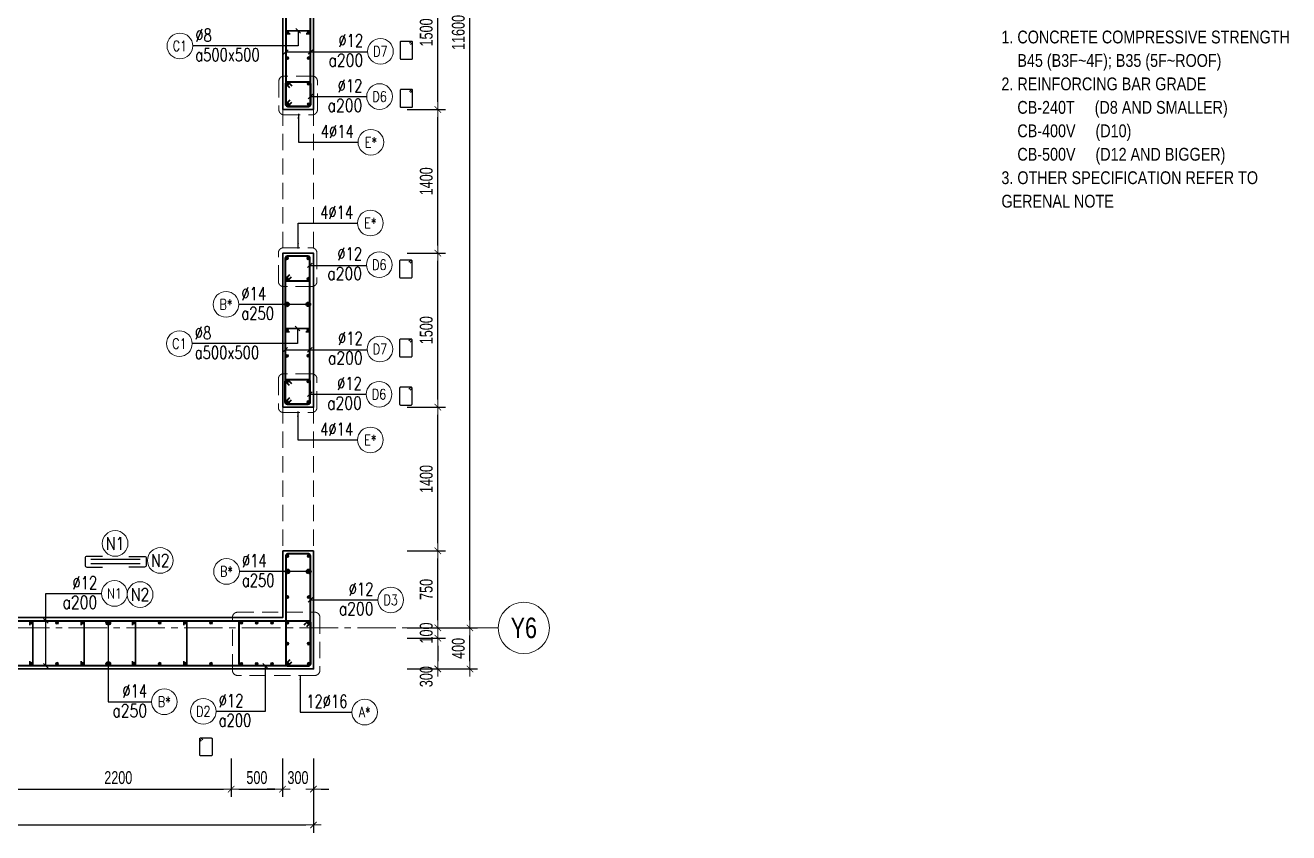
# Model space of a CAD drawing. Header units: millimetres. Extents: x 988833 to 1318015, y -9365 to 47591.
# Drawn here: x 1208477 to 1220783, y 30738 to 38603 of the extents above; entities that cross this region are included whole.
import ezdxf
from ezdxf.enums import TextEntityAlignment as Align

# ---------------------------------------------------------------- set-up
doc = ezdxf.new("R2010")
doc.units = ezdxf.units.MM
doc.header["$MEASUREMENT"] = 0
for name, pattern in [('HIDDEN', [9.525, 6.35, -3.175]), ('HIDDEN2', [4.7625, 3.175, -1.5875]), ('OF_Grid_1$0$CENTER2', [1.125, 0.75, -0.125, 0.125, -0.125])]:
    doc.linetypes.add(name, pattern=pattern)
doc.layers.get('0').update_dxf_attribs({"lineweight": 20})
doc.layers.get('Defpoints').update_dxf_attribs({"color": 151, "lineweight": 9})
for name, color, linetype in [('Hidden', 9, 'HIDDEN'), ('Ligature', 1, 'Continuous'), ('TIT1', 3, 'Continuous')]:
    doc.layers.add(name, color=color, linetype=linetype)
for name, color, linetype, lineweight in [('KC-LEADER', 153, 'Continuous', 18), ('KC-THEP', 6, 'Continuous', 40), ('NDC_S_BEAM', 3, 'HIDDEN2', 20), ('NDC_S_DIM', 1, 'Continuous', 15), ('NDC_S_HIDDEN', 8, 'HIDDEN2', 13), ('NDC_S_LEADER', 1, 'Continuous', 15), ('NDC_S_REBAR', 4, 'Continuous', 35), ('NDC_S_STIRRUP', 4, 'Continuous', 40), ('NDC_S_VN TEXT', 7, 'Continuous', 20), ('NDC_S_WALL', 6, 'Continuous', 35), ('OF_Grid_1$0$NDC_S_AXIS', 5, 'OF_Grid_1$0$CENTER2', 13), ('OF_Grid_1$0$NDC_S_SYMBOL', 1, 'Continuous', 15), ('OF_Grid_1$0$NDC_S_TEXT SYMBOL', 7, 'Continuous', 20)]:
    doc.layers.add(name, color=color, linetype=linetype, lineweight=lineweight)
doc.styles.add('ARIAL', font='arial.ttf', dxfattribs={"width": 0.8})
doc.styles.add('NDC_ARIAL', font='arial.ttf', dxfattribs={"width": 0.85})
doc.styles.add('NDC_DIM', font='', dxfattribs={"width": 0.75})
doc.styles.add('NDC_EN TXT', font='romans.shx', dxfattribs={"width": 0.8})
doc.styles.add('OF_Grid_1$0$NDC_ANNO', font='', dxfattribs={"width": 0.8})
doc.styles.get('NDC_DIM').set_extended_font_data('Dotum')
doc.styles.get('OF_Grid_1$0$NDC_ANNO').set_extended_font_data('Dotum')
doc.dimstyles.new('NDC_1-50', dxfattribs={"dimscale": 50, "dimtxt": 2.5, "dimasz": 1, "dimexe": 1.5, "dimexo": 0, "dimgap": 0.8, "dimtad": 1, "dimdec": 0, "dimdsep": 46, "dimtxsty": 'NDC_ARIAL', "dimblk": 'DIMMARK', "dimcen": 49999.938995, "dimdle": 1.5, "dimclrd": 1, "dimclre": 1, "dimclrt": 3, "dimadec": 0, "dimazin": 0, "dimtfac": 1, "dimtdec": 0, "dimtix": 1, "dimtmove": 2, "dimatfit": 3, "dimfxl": 1, "dimarcsym": 0})
doc.dimstyles.new('NDC_dim_30', dxfattribs={"dimscale": 30, "dimtxt": 2.5, "dimasz": 1.5, "dimexe": 1.5, "dimexo": 2.5, "dimgap": 1, "dimtad": 1, "dimdec": 0, "dimzin": 0, "dimdsep": 46, "dimtxsty": 'NDC_DIM', "dimblk": 'DIMMARK', "dimcen": 0.09, "dimdle": 1.2, "dimclrd": 1, "dimclre": 1, "dimclrt": 3, "dimadec": 0, "dimazin": 0, "dimtfac": 1, "dimtdec": 0, "dimtix": 1, "dimtofl": 0, "dimtmove": 0, "dimatfit": 3, "dimfxl": 6, "dimfxlon": 1, "dimtolj": 1, "dimtzin": 0, "dimarcsym": 0})
doc.dimstyles.new('NDC_dim_50', dxfattribs={"dimscale": 50, "dimtxt": 2.5, "dimasz": 1.5, "dimexe": 1.5, "dimexo": 2.5, "dimgap": 1, "dimtad": 1, "dimdec": 0, "dimzin": 0, "dimdsep": 46, "dimtxsty": 'NDC_DIM', "dimblk": 'DIMMARK', "dimcen": 0.09, "dimdle": 1.2, "dimclrd": 1, "dimclre": 1, "dimclrt": 3, "dimadec": 0, "dimazin": 0, "dimtfac": 1, "dimtdec": 0, "dimtix": 1, "dimtofl": 0, "dimtmove": 0, "dimatfit": 3, "dimfxl": 6, "dimfxlon": 1, "dimtolj": 1, "dimtzin": 0, "dimarcsym": 0})

# ---------------------------------------------------------------- blocks, each defined once
blk = doc.blocks.new('DIMMARK')
at = {"layer": 'NDC_S_DIM', "color": 1}
blk.add_line((-1.5, 0), (1, 0), dxfattribs=at)
at = {"layer": 'NDC_S_DIM', "color": 2, "const_width": 0.1}
blk.add_lwpolyline([(-0.42, -0.42), (0.42, 0.42)], dxfattribs=at)
blk = doc.blocks.new('*D934')
at = {"layer": 'Defpoints', "color": 0, "ltscale": 200, "transparency": 16777216}
for p in [(1211284, 32649), (1194784, 32333), (1211284, 30813)]:
    blk.add_point(p, dxfattribs=at)
at = {"layer": 'NDC_S_DIM', "color": 1, "lineweight": -2, "ltscale": 200, "transparency": 16777216}
for p, q in [((1194784, 31113), (1194784, 30738)), ((1211284, 31113), (1211284, 30738)), ((1194859, 30813), (1211209, 30813))]:
    blk.add_line(p, q, dxfattribs=at)
at = {"layer": 'NDC_S_DIM', "color": 1, "lineweight": -2, "ltscale": 200, "transparency": 16777216, "xscale": 75, "yscale": 75, "zscale": 75, "rotation": 180}
blk.add_blockref('DIMMARK', (1194784, 30813), dxfattribs=at)
at = {"layer": 'NDC_S_DIM', "color": 1, "lineweight": -2, "ltscale": 200, "transparency": 16777216, "xscale": 75, "yscale": 75, "zscale": 75}
blk.add_blockref('DIMMARK', (1211284, 30813), dxfattribs=at)
at = {"layer": 'NDC_S_DIM', "color": 3, "ltscale": 200, "transparency": 16777216, "insert": (1203034, 30925), "char_height": 125, "attachment_point": 5, "style": 'NDC_DIM'}
blk.add_mtext('\\A1;16500', dxfattribs=at)
blk = doc.blocks.new('THEP')
at = {"layer": 'KC-LEADER', "color": 6}
blk.add_circle((0, 0), 14, dxfattribs=at)
at = {"layer": 'KC-THEP'}
for p, q in [((-14, 0), (14, 0)), ((10, 10), (-10, -10)), ((-10, 10), (10, -10)), ((0, 14), (0, -14))]:
    blk.add_line(p, q, dxfattribs=at)
blk = doc.blocks.new('*U10')
blk.add_circle((2.5, 0), 2.5)
at = {"layer": 'NDC_S_VN TEXT', "color": 3, "style": 'NDC_EN TXT'}
for tag, width, p in [('DK2', 0.75, (-0.85, 0.85)), ('KC2', 0.8, (-0.85, -2.97))]:
    blk.add_attdef(tag, text='', height=2.5, dxfattribs=dict(at, width=width)).set_placement(p, align=Align.RIGHT)
at = {"layer": 'NDC_S_VN TEXT', "color": 7, "style": 'NDC_EN TXT', "width": 0.8}
blk.add_attdef('SH3', text='', height=2, dxfattribs=at).set_placement((2.5, 0), align=Align.MIDDLE)
blk = doc.blocks.new('A$C7BC65A55')
at = {"layer": 'Ligature'}
for p, q in [((-15.2, 372, 0), (-15.2, 38.5, 0)), ((15.2, 372, 0), (15.2, 38.5, 0))]:
    blk.add_line(p, q, dxfattribs=at)
for points in [[(-36.2, 296.5), (-36.2, 400.9, -0.414214), (-24, 413.1), (24, 413.1, -0.414214), (36.2, 400.9), (36.2, 296.5)], [(-36.2, 116.5), (-36.2, 12.2, 0.414214), (-24, 0), (24, 0, 0.414214), (36.2, 12.2), (36.2, 116.5)]]:
    blk.add_lwpolyline(points, format="xyb", dxfattribs=at)
blk = doc.blocks.new('*U9')
blk.add_circle((2.5, 0), 2.5)
at = {"layer": 'NDC_S_VN TEXT', "color": 3, "style": 'NDC_EN TXT', "width": 0.75}
blk.add_attdef('DK2', text='', height=2.5, dxfattribs=at).set_placement((-0.85, 0.85), align=Align.RIGHT)
at = {"layer": 'NDC_S_VN TEXT', "color": 7, "style": 'NDC_EN TXT', "width": 0.8}
blk.add_attdef('SH3', text='', height=2, dxfattribs=at).set_placement((2.5, 0), align=Align.MIDDLE)
blk = doc.blocks.new('*U11')
blk.add_circle((-2.5, 0), 2.5)
at = {"layer": 'NDC_S_VN TEXT', "color": 3, "style": 'NDC_EN TXT', "width": 0.75}
for tag, p in [('DK1', (0.5, 0.85)), ('KC1', (0.5, -2.97))]:
    blk.add_attdef(tag, p, '', height=2.5, dxfattribs=at)
at = {"layer": 'NDC_S_VN TEXT', "color": 7, "style": 'NDC_EN TXT', "width": 0.8}
blk.add_attdef('SH2', text='', height=2, dxfattribs=at).set_placement((-2.5, 0), align=Align.MIDDLE)
blk = doc.blocks.new('*D981')
at = {"layer": 'Defpoints', "color": 0, "transparency": 16777216}
for p in [(1208283, 32822), (1210483, 32770), (1210483, 31162)]:
    blk.add_point(p, dxfattribs=at)
at = {"layer": 'NDC_S_DIM', "color": 1, "lineweight": -2, "transparency": 16777216}
for p, q in [((1208283, 31462), (1208283, 31087)), ((1210483, 31462), (1210483, 31087)), ((1208358, 31162), (1210408, 31162))]:
    blk.add_line(p, q, dxfattribs=at)
at = {"layer": 'NDC_S_DIM', "color": 1, "lineweight": -2, "transparency": 16777216, "xscale": 75, "yscale": 75, "zscale": 75, "rotation": 180}
blk.add_blockref('DIMMARK', (1208283, 31162), dxfattribs=at)
at = {"layer": 'NDC_S_DIM', "color": 1, "lineweight": -2, "transparency": 16777216, "xscale": 75, "yscale": 75, "zscale": 75}
blk.add_blockref('DIMMARK', (1210483, 31162), dxfattribs=at)
at = {"layer": 'NDC_S_DIM', "color": 3, "transparency": 16777216, "insert": (1209383, 31274), "char_height": 125, "attachment_point": 5, "style": 'NDC_DIM'}
blk.add_mtext('\\A1;2200', dxfattribs=at)
blk = doc.blocks.new('*D982')
at = {"layer": 'Defpoints', "color": 0, "transparency": 16777216}
for p in [(1210483, 32770), (1210983, 32822), (1210983, 31162)]:
    blk.add_point(p, dxfattribs=at)
at = {"layer": 'NDC_S_DIM', "color": 1, "lineweight": -2, "transparency": 16777216}
for p, q in [((1210483, 31462), (1210483, 31087)), ((1210983, 31462), (1210983, 31087)), ((1210558, 31162), (1210908, 31162))]:
    blk.add_line(p, q, dxfattribs=at)
at = {"layer": 'NDC_S_DIM', "color": 1, "lineweight": -2, "transparency": 16777216, "xscale": 75, "yscale": 75, "zscale": 75, "rotation": 180}
blk.add_blockref('DIMMARK', (1210483, 31162), dxfattribs=at)
at = {"layer": 'NDC_S_DIM', "color": 1, "lineweight": -2, "transparency": 16777216, "xscale": 75, "yscale": 75, "zscale": 75}
blk.add_blockref('DIMMARK', (1210983, 31162), dxfattribs=at)
at = {"layer": 'NDC_S_DIM', "color": 3, "transparency": 16777216, "insert": (1210733, 31274), "char_height": 125, "attachment_point": 5, "style": 'NDC_DIM'}
blk.add_mtext('\\A1;500', dxfattribs=at)
blk = doc.blocks.new('*D983')
at = {"layer": 'Defpoints', "color": 0, "transparency": 16777216}
for p in [(1210983, 32822), (1211283, 32322), (1211283, 31162)]:
    blk.add_point(p, dxfattribs=at)
at = {"layer": 'NDC_S_DIM', "color": 1, "lineweight": -2, "transparency": 16777216}
for p, q in [((1210983, 31462), (1210983, 31087)), ((1211283, 31462), (1211283, 31087)), ((1210908, 31162), (1210833, 31162)), ((1211358, 31162), (1211433, 31162))]:
    blk.add_line(p, q, dxfattribs=at)
at = {"layer": 'NDC_S_DIM', "color": 1, "lineweight": -2, "transparency": 16777216, "xscale": 75, "yscale": 75, "zscale": 75}
blk.add_blockref('DIMMARK', (1210983, 31162), dxfattribs=at)
at = {"layer": 'NDC_S_DIM', "color": 1, "lineweight": -2, "transparency": 16777216, "xscale": 75, "yscale": 75, "zscale": 75, "rotation": 180}
blk.add_blockref('DIMMARK', (1211283, 31162), dxfattribs=at)
at = {"layer": 'NDC_S_DIM', "color": 3, "transparency": 16777216, "insert": (1211133, 31274), "char_height": 125, "attachment_point": 5, "style": 'NDC_DIM'}
blk.add_mtext('\\A1;300', dxfattribs=at)
blk = doc.blocks.new('*D962')
at = {"layer": 'Defpoints', "color": 0, "ltscale": 200, "transparency": 16777216}
for p in [(1211284, 32733), (1211284, 32633), (1212495, 32633)]:
    blk.add_point(p, dxfattribs=at)
at = {"layer": 'NDC_S_DIM', "color": 1, "lineweight": -2, "ltscale": 200, "transparency": 16777216}
for p, q in [((1212495, 32808), (1212495, 32883)), ((1212195, 32733), (1212570, 32733)), ((1212195, 32633), (1212570, 32633)), ((1212495, 32558), (1212495, 32483))]:
    blk.add_line(p, q, dxfattribs=at)
at = {"layer": 'NDC_S_DIM', "color": 1, "lineweight": -2, "ltscale": 200, "transparency": 16777216, "xscale": 75, "yscale": 75, "zscale": 75}
for p, rotation in [((1212495, 32733), 270), ((1212495, 32633), 90)]:
    blk.add_blockref('DIMMARK', p, dxfattribs=dict(at, rotation=rotation))
at = {"layer": 'NDC_S_DIM', "color": 3, "ltscale": 200, "transparency": 16777216, "insert": (1212383, 32683), "char_height": 125, "attachment_point": 5, "rotation": 90, "style": 'NDC_DIM'}
blk.add_mtext('\\A1;100', dxfattribs=at)
blk = doc.blocks.new('*D963')
at = {"layer": 'Defpoints', "color": 0, "ltscale": 200, "transparency": 16777216}
for p in [(1211284, 32633), (1211284, 32333), (1212495, 32333)]:
    blk.add_point(p, dxfattribs=at)
at = {"layer": 'NDC_S_DIM', "color": 1, "lineweight": -2, "ltscale": 200, "transparency": 16777216}
for p, q in [((1212195, 32633), (1212570, 32633)), ((1212495, 32558), (1212495, 32408)), ((1212195, 32333), (1212570, 32333))]:
    blk.add_line(p, q, dxfattribs=at)
at = {"layer": 'NDC_S_DIM', "color": 1, "lineweight": -2, "ltscale": 200, "transparency": 16777216, "xscale": 75, "yscale": 75, "zscale": 75}
for p, rotation in [((1212495, 32633), 90), ((1212495, 32333), 270)]:
    blk.add_blockref('DIMMARK', p, dxfattribs=dict(at, rotation=rotation))
at = {"layer": 'NDC_S_DIM', "color": 3, "ltscale": 200, "transparency": 16777216, "insert": (1212383, 32258), "char_height": 125, "attachment_point": 5, "rotation": 90, "style": 'NDC_DIM'}
blk.add_mtext('\\A1;300', dxfattribs=at)
blk = doc.blocks.new('*D964')
at = {"layer": 'Defpoints', "color": 0, "ltscale": 200, "transparency": 16777216}
for p in [(1211284, 32733), (1212808, 32733), (1211284, 32333)]:
    blk.add_point(p, dxfattribs=at)
at = {"layer": 'NDC_S_DIM', "color": 1, "lineweight": -2, "ltscale": 200, "transparency": 16777216}
for p, q in [((1212508, 32733), (1212883, 32733)), ((1212808, 32408), (1212808, 32658)), ((1212508, 32333), (1212883, 32333))]:
    blk.add_line(p, q, dxfattribs=at)
at = {"layer": 'NDC_S_DIM', "color": 1, "lineweight": -2, "ltscale": 200, "transparency": 16777216, "xscale": 75, "yscale": 75, "zscale": 75}
for p, rotation in [((1212808, 32733), 90), ((1212808, 32333), 270)]:
    blk.add_blockref('DIMMARK', p, dxfattribs=dict(at, rotation=rotation))
at = {"layer": 'NDC_S_DIM', "color": 3, "ltscale": 200, "transparency": 16777216, "insert": (1212695, 32533), "char_height": 125, "attachment_point": 5, "rotation": 90, "style": 'NDC_DIM'}
blk.add_mtext('\\A1;400', dxfattribs=at)
blk = doc.blocks.new('*D965')
at = {"layer": 'Defpoints', "color": 0, "ltscale": 200, "transparency": 16777216}
for p in [(1211284, 44333), (1212808, 44333), (1211284, 32733)]:
    blk.add_point(p, dxfattribs=at)
at = {"layer": 'NDC_S_DIM', "color": 1, "lineweight": -2, "ltscale": 200, "transparency": 16777216}
for p, q in [((1212508, 44333), (1212883, 44333)), ((1212808, 32808), (1212808, 44258)), ((1212508, 32733), (1212883, 32733))]:
    blk.add_line(p, q, dxfattribs=at)
at = {"layer": 'NDC_S_DIM', "color": 1, "lineweight": -2, "ltscale": 200, "transparency": 16777216, "xscale": 75, "yscale": 75, "zscale": 75}
for p, rotation in [((1212808, 44333), 90), ((1212808, 32733), 270)]:
    blk.add_blockref('DIMMARK', p, dxfattribs=dict(at, rotation=rotation))
at = {"layer": 'NDC_S_DIM', "color": 3, "ltscale": 200, "transparency": 16777216, "insert": (1212695, 38533), "char_height": 125, "attachment_point": 5, "rotation": 90, "style": 'NDC_DIM'}
blk.add_mtext('\\A1;11600', dxfattribs=at)
blk = doc.blocks.new('*U57')
at = {"layer": 'OF_Grid_1$0$NDC_S_SYMBOL'}
blk.add_line((-5, 0), (-9, 0), dxfattribs=at)
blk.add_circle((0, 0), 5, dxfattribs=at)
at = {"layer": 'OF_Grid_1$0$NDC_S_TEXT SYMBOL', "color": 7, "style": 'OF_Grid_1$0$NDC_ANNO', "width": 0.8}
blk.add_attdef('GRID', text='', height=4, rotation=90, dxfattribs=at).set_placement((0, 0), align=Align.MIDDLE)
blk = doc.blocks.new('*D967')
at = {"layer": 'Defpoints', "color": 0, "ltscale": 200, "transparency": 16777216}
for p in [(1211284, 33483), (1212495, 33483), (1211284, 32733)]:
    blk.add_point(p, dxfattribs=at)
at = {"layer": 'NDC_S_DIM', "color": 1, "lineweight": -2, "ltscale": 200, "transparency": 16777216}
for p, q in [((1212195, 33483), (1212570, 33483)), ((1212495, 32808), (1212495, 33408)), ((1212195, 32733), (1212570, 32733))]:
    blk.add_line(p, q, dxfattribs=at)
at = {"layer": 'NDC_S_DIM', "color": 1, "lineweight": -2, "ltscale": 200, "transparency": 16777216, "xscale": 75, "yscale": 75, "zscale": 75}
for p, rotation in [((1212495, 33483), 90), ((1212495, 32733), 270)]:
    blk.add_blockref('DIMMARK', p, dxfattribs=dict(at, rotation=rotation))
at = {"layer": 'NDC_S_DIM', "color": 3, "ltscale": 200, "transparency": 16777216, "insert": (1212383, 33108), "char_height": 125, "attachment_point": 5, "rotation": 90, "style": 'NDC_DIM'}
blk.add_mtext('\\A1;750', dxfattribs=at)
blk = doc.blocks.new('*D968')
at = {"layer": 'Defpoints', "color": 0, "ltscale": 200, "transparency": 16777216}
for p in [(1211280, 34883), (1212495, 34883), (1211284, 33483)]:
    blk.add_point(p, dxfattribs=at)
at = {"layer": 'NDC_S_DIM', "color": 1, "lineweight": -2, "ltscale": 200, "transparency": 16777216}
for p, q in [((1212195, 34883), (1212570, 34883)), ((1212495, 33558), (1212495, 34808)), ((1212195, 33483), (1212570, 33483))]:
    blk.add_line(p, q, dxfattribs=at)
at = {"layer": 'NDC_S_DIM', "color": 1, "lineweight": -2, "ltscale": 200, "transparency": 16777216, "xscale": 75, "yscale": 75, "zscale": 75}
for p, rotation in [((1212495, 34883), 90), ((1212495, 33483), 270)]:
    blk.add_blockref('DIMMARK', p, dxfattribs=dict(at, rotation=rotation))
at = {"layer": 'NDC_S_DIM', "color": 3, "ltscale": 200, "transparency": 16777216, "insert": (1212383, 34183), "char_height": 125, "attachment_point": 5, "rotation": 90, "style": 'NDC_DIM'}
blk.add_mtext('\\A1;1400', dxfattribs=at)
blk = doc.blocks.new('*D969')
at = {"layer": 'Defpoints', "color": 0, "ltscale": 200, "transparency": 16777216}
for p in [(1211280, 36383), (1212495, 36383), (1211280, 34883)]:
    blk.add_point(p, dxfattribs=at)
at = {"layer": 'NDC_S_DIM', "color": 1, "lineweight": -2, "ltscale": 200, "transparency": 16777216}
for p, q in [((1212195, 36383), (1212570, 36383)), ((1212495, 34958), (1212495, 36308)), ((1212195, 34883), (1212570, 34883))]:
    blk.add_line(p, q, dxfattribs=at)
at = {"layer": 'NDC_S_DIM', "color": 1, "lineweight": -2, "ltscale": 200, "transparency": 16777216, "xscale": 75, "yscale": 75, "zscale": 75}
for p, rotation in [((1212495, 36383), 90), ((1212495, 34883), 270)]:
    blk.add_blockref('DIMMARK', p, dxfattribs=dict(at, rotation=rotation))
at = {"layer": 'NDC_S_DIM', "color": 3, "ltscale": 200, "transparency": 16777216, "insert": (1212383, 35633), "char_height": 125, "attachment_point": 5, "rotation": 90, "style": 'NDC_DIM'}
blk.add_mtext('\\A1;1500', dxfattribs=at)
blk = doc.blocks.new('*D970')
at = {"layer": 'Defpoints', "color": 0, "ltscale": 200, "transparency": 16777216}
for p in [(1211231, 37783), (1212495, 37783), (1211280, 36383)]:
    blk.add_point(p, dxfattribs=at)
at = {"layer": 'NDC_S_DIM', "color": 1, "lineweight": -2, "ltscale": 200, "transparency": 16777216}
for p, q in [((1212195, 37783), (1212570, 37783)), ((1212495, 36458), (1212495, 37708)), ((1212195, 36383), (1212570, 36383))]:
    blk.add_line(p, q, dxfattribs=at)
at = {"layer": 'NDC_S_DIM', "color": 1, "lineweight": -2, "ltscale": 200, "transparency": 16777216, "xscale": 75, "yscale": 75, "zscale": 75}
for p, rotation in [((1212495, 37783), 90), ((1212495, 36383), 270)]:
    blk.add_blockref('DIMMARK', p, dxfattribs=dict(at, rotation=rotation))
at = {"layer": 'NDC_S_DIM', "color": 3, "ltscale": 200, "transparency": 16777216, "insert": (1212383, 37083), "char_height": 125, "attachment_point": 5, "rotation": 90, "style": 'NDC_DIM'}
blk.add_mtext('\\A1;1400', dxfattribs=at)
blk = doc.blocks.new('*D971')
at = {"layer": 'Defpoints', "color": 0, "ltscale": 200, "transparency": 16777216}
for p in [(1211231, 39283), (1212495, 39283), (1211231, 37783)]:
    blk.add_point(p, dxfattribs=at)
at = {"layer": 'NDC_S_DIM', "color": 1, "lineweight": -2, "ltscale": 200, "transparency": 16777216}
for p, q in [((1212195, 39283), (1212570, 39283)), ((1212495, 37858), (1212495, 39208)), ((1212195, 37783), (1212570, 37783))]:
    blk.add_line(p, q, dxfattribs=at)
at = {"layer": 'NDC_S_DIM', "color": 1, "lineweight": -2, "ltscale": 200, "transparency": 16777216, "xscale": 75, "yscale": 75, "zscale": 75}
for p, rotation in [((1212495, 39283), 90), ((1212495, 37783), 270)]:
    blk.add_blockref('DIMMARK', p, dxfattribs=dict(at, rotation=rotation))
at = {"layer": 'NDC_S_DIM', "color": 3, "ltscale": 200, "transparency": 16777216, "insert": (1212383, 38533), "char_height": 125, "attachment_point": 5, "rotation": 90, "style": 'NDC_DIM'}
blk.add_mtext('\\A1;1500', dxfattribs=at)

msp = doc.modelspace()

# ---------------------------------------------------------------- linework, layer by layer
for centre in [(1209352.1, 33555.1), (1209792.2, 33389.4), (1209595.4, 33057.8)]:
    msp.add_circle(centre, 125)
at = {"layer": 'Ligature'}
for points in [[(1212230.5, 38416), (1212246.4, 38431.9, 0.6681786), (1212240.6, 38445.9), (1212136, 38445.9, 0.4142136), (1212127.9, 38437.7), (1212127.9, 38280.6, 0.4142136), (1212136, 38272.4), (1212240.6, 38272.4, 0.4142136), (1212248.8, 38280.6), (1212248.8, 38437.7, 0.6681786), (1212234.9, 38443.5), (1212218.9, 38427.5)], [(1212230.5, 37947.4), (1212246.4, 37963.4, 0.6681786), (1212240.6, 37977.3), (1212136, 37977.3, 0.4142136), (1212127.9, 37969.1), (1212127.9, 37812, 0.4142136), (1212136, 37803.9), (1212240.6, 37803.9, 0.4142136), (1212248.8, 37812), (1212248.8, 37969.1, 0.6681786), (1212234.9, 37974.9), (1212218.9, 37958.9)], [(1212225.6, 36285.1), (1212241.6, 36301.1, 0.6681786), (1212235.8, 36315), (1212131.2, 36315, 0.4142136), (1212123, 36306.9), (1212123, 36149.7, 0.4142136), (1212131.2, 36141.6), (1212235.8, 36141.6, 0.4142136), (1212244, 36149.7), (1212244, 36306.9, 0.6681786), (1212230, 36312.6), (1212214.1, 36296.7)], [(1212225.6, 35516), (1212241.6, 35531.9, 0.6681786), (1212235.8, 35545.9), (1212131.2, 35545.9, 0.4142136), (1212123, 35537.7), (1212123, 35380.6, 0.4142136), (1212131.2, 35372.4), (1212235.8, 35372.4, 0.4142136), (1212244, 35380.6), (1212244, 35537.7, 0.6681786), (1212230, 35543.5), (1212214.1, 35527.5)], [(1212225.6, 35047.4), (1212241.6, 35063.4, 0.6681786), (1212235.8, 35077.3), (1212131.2, 35077.3, 0.4142136), (1212123, 35069.1), (1212123, 34912, 0.4142136), (1212131.2, 34903.9), (1212235.8, 34903.9, 0.4142136), (1212244, 34912), (1212244, 35069.1, 0.6681786), (1212230, 35074.9), (1212214.1, 35058.9)], [(1210194.8, 31631.1), (1210178.8, 31647, -0.6681786), (1210184.6, 31661), (1210289.2, 31661, -0.4142136), (1210297.4, 31652.8), (1210297.4, 31495.7, -0.4142136), (1210289.2, 31487.5), (1210184.6, 31487.5, -0.4142136), (1210176.4, 31495.7), (1210176.4, 31652.8, -0.6681786), (1210190.4, 31658.6), (1210206.3, 31642.6)]]:
    msp.add_lwpolyline(points, format="xyb", dxfattribs=at)
at = {"layer": 'NDC_S_BEAM', "ltscale": 50}
for p, q in [((1210984.5, 37782.9), (1210984.5, 36382.9)), ((1211284.5, 37782.9), (1211284.5, 36382.9)), ((1210984.5, 34882.9), (1210984.5, 33482.9)), ((1211284.5, 34882.9), (1211284.5, 33482.9))]:
    msp.add_line(p, q, dxfattribs=at)
at = {"layer": 'NDC_S_HIDDEN', "ltscale": 50}
for points in [[(1210996.8, 37730.8), (1211272.7, 37730.8, 0.4142136), (1211322.7, 37780.8), (1211322.7, 38058.4, 0.4142136), (1211272.7, 38108.4), (1210996.8, 38108.4, 0.4142136), (1210946.8, 38058.4), (1210946.8, 37780.8, 0.4142136)], [(1210992, 36435), (1211267.8, 36435, -0.4142136), (1211317.8, 36385), (1211317.8, 36107.4, -0.4142136), (1211267.8, 36057.4), (1210992, 36057.4, -0.4142136), (1210942, 36107.4), (1210942, 36385, -0.4142136)], [(1210992, 34830.8), (1211267.8, 34830.8, 0.4142136), (1211317.8, 34880.8), (1211317.8, 35158.4, 0.4142136), (1211267.8, 35208.4), (1210992, 35208.4, 0.4142136), (1210942, 35158.4), (1210942, 34880.8, 0.4142136)], [(1211296.8, 32269.5), (1210544.6, 32269.5, -0.4142136), (1210494.6, 32319.5), (1210494.6, 32835.3, -0.4142136), (1210544.6, 32885.3), (1211296.8, 32885.3, -0.4142136), (1211346.8, 32835.3), (1211346.8, 32319.5, -0.4142136)]]:
    msp.add_lwpolyline(points, format="xyb", close=True, dxfattribs=at)
at = {"layer": 'NDC_S_REBAR'}
for points in [[(1211213, 38517.9), (1211238, 38517.9, 1), (1211238, 38547.9), (1211030.9, 38547.9, 1), (1211030.9, 38517.9), (1211055.9, 38517.9)], [(1211208.1, 35617.9), (1211233.1, 35617.9, 1), (1211233.1, 35647.9), (1211026.1, 35647.9, 1), (1211026.1, 35617.9), (1211051.1, 35617.9)], [(1208520.7, 32757.9), (1208520.7, 32782.9, -1), (1208550.7, 32782.9), (1208550.7, 32382.9, -1), (1208520.7, 32382.9), (1208520.7, 32407.9)], [(1209020.7, 32757.9), (1209020.7, 32782.9, -1), (1209050.7, 32782.9), (1209050.7, 32382.9, -1), (1209020.7, 32382.9), (1209020.7, 32407.9)], [(1209520.7, 32757.9), (1209520.7, 32782.9, -1), (1209550.7, 32782.9), (1209550.7, 32382.9, -1), (1209520.7, 32382.9), (1209520.7, 32407.9)], [(1210020.7, 32757.9), (1210020.7, 32782.9, -1), (1210050.7, 32782.9), (1210050.7, 32382.9, -1), (1210020.7, 32382.9), (1210020.7, 32407.9)]]:
    msp.add_lwpolyline(points, format="xyb", dxfattribs=at)
at = {"layer": 'NDC_S_STIRRUP'}
for points in [[(1211054.5, 37872.9), (1211014.5, 37832.9, 0.4142136), (1211034.5, 37812.9), (1211234.5, 37812.9, 0.4142136), (1211254.5, 37832.9), (1211254.5, 39232.9, 0.4142136), (1211234.5, 39252.9), (1211034.5, 39252.9, 0.4142136), (1211014.5, 39232.9), (1211014.5, 37832.9, 0.4142136), (1211034.5, 37812.9), (1211074.5, 37852.9)], [(1211054.5, 37992.4), (1211014.5, 38032.4, -0.4142136), (1211034.5, 38052.4), (1211234.5, 38052.4, -0.4142136), (1211254.5, 38032.4), (1211254.5, 37832.9, -0.4142136), (1211234.5, 37812.9), (1211034.5, 37812.9, -0.4142136), (1211014.5, 37832.9), (1211014.5, 38032.4, -0.4142136), (1211034.5, 38052.4), (1211074.5, 38012.4)], [(1211049.6, 34972.9), (1211009.6, 34932.9, 0.4142136), (1211029.6, 34912.9), (1211229.6, 34912.9, 0.4142136), (1211249.6, 34932.9), (1211249.6, 36332.9, 0.4142136), (1211229.6, 36352.9), (1211029.6, 36352.9, 0.4142136), (1211009.6, 36332.9), (1211009.6, 34932.9, 0.4142136), (1211029.6, 34912.9), (1211069.6, 34952.9)], [(1211049.6, 36173.4), (1211009.6, 36133.4, 0.4142136), (1211029.6, 36113.4), (1211229.6, 36113.4, 0.4142136), (1211249.6, 36133.4), (1211249.6, 36332.9, 0.4142136), (1211229.6, 36352.9), (1211029.6, 36352.9, 0.4142136), (1211009.6, 36332.9), (1211009.6, 36133.4, 0.4142136), (1211029.6, 36113.4), (1211069.6, 36153.4)], [(1211049.6, 35092.4), (1211009.6, 35132.4, -0.4142136), (1211029.6, 35152.4), (1211229.6, 35152.4, -0.4142136), (1211249.6, 35132.4), (1211249.6, 34932.9, -0.4142136), (1211229.6, 34912.9), (1211029.6, 34912.9, -0.4142136), (1211009.6, 34932.9), (1211009.6, 35132.4, -0.4142136), (1211029.6, 35152.4), (1211069.6, 35112.4)], [(1211054.5, 32422.9), (1211014.5, 32382.9, 0.4142136), (1211034.5, 32362.9), (1211234.5, 32362.9, 0.4142136), (1211254.5, 32382.9), (1211254.5, 33432.9, 0.4142136), (1211234.5, 33452.9), (1211034.5, 33452.9, 0.4142136), (1211014.5, 33432.9), (1211014.5, 32382.9, 0.4142136), (1211034.5, 32362.9), (1211074.5, 32402.9)], [(1211194.5, 32762.9), (1211234.5, 32802.9, -0.4142136), (1211254.5, 32782.9), (1211254.5, 32382.9, -0.4142136), (1211234.5, 32362.9), (1197833.7, 32362.9, -0.4142136), (1197813.7, 32382.9), (1197813.7, 32782.9, -0.4142136), (1197833.7, 32802.9), (1211234.5, 32802.9, -0.4142136), (1211254.5, 32782.9), (1211214.5, 32742.9)], [(1211194.5, 32762.9), (1211234.5, 32802.9, -0.4142136), (1211254.5, 32782.9), (1211254.5, 32382.9, -0.4142136), (1211234.5, 32362.9), (1210580.9, 32362.9, -0.4142136), (1210560.9, 32382.9), (1210560.9, 32782.9, -0.4142136), (1210580.9, 32802.9), (1211234.5, 32802.9, -0.4142136), (1211254.5, 32782.9), (1211214.5, 32742.9)]]:
    msp.add_lwpolyline(points, format="xyb", dxfattribs=at)
at = {"layer": 'NDC_S_WALL'}
for points in [[(1211284.5, 39282.9), (1211284.5, 37782.9), (1210984.5, 37782.9), (1210984.5, 39282.9), (1211284.5, 39282.9)], [(1210984.5, 34882.9), (1211284.5, 34882.9), (1211284.5, 36382.9), (1210984.5, 36382.9), (1210984.5, 34882.9)], [(1197784.5, 32332.9), (1211284.5, 32332.9), (1211284.5, 32332.9), (1211284.5, 33482.9)], [(1210984.5, 33482.9), (1210984.5, 32832.9), (1210984.5, 32832.9), (1208284.5, 32832.9)], [(1211284.5, 33482.9), (1210984.5, 33482.9)]]:
    msp.add_lwpolyline(points, dxfattribs=at)
at = {"layer": 'OF_Grid_1$0$NDC_S_AXIS', "ltscale": 500}
msp.add_line((1186961.8, 32732.9), (1213013.4, 32732.9), dxfattribs=at)

# ---------------------------------------------------------------- block references
at = {"layer": 'Hidden', "xscale": 1.44, "yscale": 1.44, "zscale": 1.44, "rotation": 270}
msp.add_blockref('A$C7BC65A55', (1209060, 33377.6, 0), dxfattribs=at)
at = {"layer": 'KC-THEP'}
for p, rotation in [((1211030.9, 38532.9), 189.6685644363809), ((1211030.9, 38282.9), 189.6685644363809), ((1211030.9, 38032.9), 189.6685644363809), ((1211238, 37832.9), 9.668564436380946), ((1211026.1, 36332.9), 189.6685644363809), ((1211233.1, 36132.9), 9.668564436380926), ((1211026.1, 35882.9), 189.6685644363809), ((1211026.1, 35632.9), 189.6685644363809), ((1211026.1, 35382.9), 189.6685644363809), ((1211026.1, 35132.9), 189.6685644363809), ((1211233.1, 34932.9), 9.668564436380946), ((1211030.9, 33432.9), 189.6685644363809), ((1211030.9, 33282.9), 189.6685644363809), ((1211030.9, 33032.9), 189.6685644363809), ((1210580.9, 32782.9), 189.6685644363809), ((1210730.9, 32782.9), 189.6685644363809), ((1210880.9, 32782.9), 189.6685644363809), ((1211030.9, 32782.9), 189.6685644363809), ((1211030.9, 32579.3), 189.6685644363809), ((1208535.7, 32382.9), 9.66856443638095), ((1208785.7, 32382.9), 9.66856443638095), ((1209035.7, 32382.9), 9.66856443638095), ((1209285.7, 32382.9), 9.66856443638095), ((1209535.7, 32382.9), 9.66856443638095), ((1209785.7, 32382.9), 9.66856443638095), ((1210035.7, 32382.9), 9.66856443638095), ((1210285.7, 32382.9), 9.66856443638095), ((1211238, 32382.9), 9.668564436380946)]:
    msp.add_blockref('THEP', p, dxfattribs=dict(at, rotation=rotation))
at = {"layer": 'KC-THEP', "xscale": -1}
for p, rotation in [((1211238, 38532.9), 170.331435563619), ((1211238, 38282.9), 170.331435563619), ((1211238, 38032.9), 170.331435563619), ((1211030.9, 37832.9), 350.3314355636191), ((1211233.1, 36332.9), 170.331435563619), ((1211026.1, 36132.9), 350.3314355636191), ((1211233.1, 35882.9), 170.331435563619), ((1211233.1, 35632.9), 170.331435563619), ((1211233.1, 35382.9), 170.331435563619), ((1211233.1, 35132.9), 170.331435563619), ((1211026.1, 34932.9), 350.3314355636191), ((1211238, 33432.9), 170.331435563619), ((1211238, 33282.9), 170.331435563619), ((1211238, 33032.9), 170.331435563619), ((1208535.7, 32782.9), 170.331435563619), ((1208785.7, 32782.9), 170.331435563619), ((1209035.7, 32782.9), 170.331435563619), ((1209285.7, 32782.9), 170.331435563619), ((1209535.7, 32782.9), 170.331435563619), ((1209785.7, 32782.9), 170.331435563619), ((1210035.7, 32782.9), 170.331435563619), ((1210285.7, 32782.9), 170.331435563619), ((1211238, 32782.9), 170.331435563619), ((1211238, 32579.3), 170.331435563619), ((1210580.9, 32382.9), 350.3314355636191), ((1210730.9, 32382.9), 350.3314355636191), ((1210880.9, 32382.9), 350.3314355636191), ((1211030.9, 32382.9), 350.3314355636191)]:
    msp.add_blockref('THEP', p, dxfattribs=dict(at, rotation=rotation))
at = {"layer": 'NDC_S_VN TEXT', "xscale": 50, "yscale": 50, "zscale": 50}
for name, p, values in [('*U11', (1210108, 38401.6), {'SH2': 'C1', 'DK1': '%%c8', 'KC1': 'a500x500'}), ('*U10', (1211811.1, 38349), {'SH3': 'D7', 'DK2': '%%c12', 'KC2': 'a200'}), ('*U10', (1211802.7, 37908.4), {'SH3': 'D6', 'DK2': '%%c12', 'KC2': 'a200'}), ('*U9', (1211718.3, 37463.4), {'SH3': 'E*', 'DK2': '4%%C14'}), ('*U9', (1211713.4, 36676.4), {'SH3': 'E*', 'DK2': '4%%C14'}), ('*U10', (1211799.8, 36270.8), {'SH3': 'D6', 'DK2': '%%c12', 'KC2': 'a200'}), ('*U11', (1210557.1, 35884.1), {'SH2': 'B*', 'DK1': '%%C14', 'KC1': 'a250'}), ('*U11', (1210103.1, 35501.6), {'SH2': 'C1', 'DK1': '%%c8', 'KC1': 'a500x500'}), ('*U10', (1211806.3, 35449), {'SH3': 'D7', 'DK2': '%%c12', 'KC2': 'a200'}), ('*U10', (1211797.8, 35008.4), {'SH3': 'D6', 'DK2': '%%c12', 'KC2': 'a200'}), ('*U9', (1211713.4, 34563.4), {'SH3': 'E*', 'DK2': '4%%C14'}), ('*U11', (1210562, 33282.9), {'SH2': 'B*', 'DK1': '%%C14', 'KC1': 'a250'}), ('*U10', (1209220.6, 33068.2), {'SH3': 'N1', 'DK2': '%%C12', 'KC2': 'a200'}), ('*U10', (1211911.2, 33004.9), {'SH3': 'D3', 'DK2': '%%C12', 'KC2': 'a200'}), ('*U10', (1209706.3, 32013.2), {'SH3': 'B*', 'DK2': '%%C14', 'KC2': 'a250'}), ('*U11', (1210336.1, 31919.7), {'SH2': 'D2', 'DK1': '%%C12', 'KC1': 'a200'}), ('*U9', (1211657.7, 31912.6), {'SH3': 'A*', 'DK2': '12%%C16'})]:
    msp.add_blockref(name, p, dxfattribs=at).add_auto_attribs(values)
at = {"layer": 'OF_Grid_1$0$NDC_S_AXIS'}
ref = msp.add_blockref('*U57', (1213332.8, 32733.2), dxfattribs=dict(at, xscale=50, yscale=50, zscale=50))
ref.add_attrib('GRID', 'Y6', dxfattribs={"layer": 'OF_Grid_1$0$NDC_S_TEXT SYMBOL', "color": 7, "height": 200, "style": 'OF_Grid_1$0$NDC_ANNO', "width": 0.8}).set_placement((1213332.8, 32733.2), align=Align.MIDDLE)

# ---------------------------------------------------------------- texts
at = {"layer": 'NDC_S_VN TEXT', "color": 7, "style": 'NDC_EN TXT', "width": 0.8}
for tag, p in [('N1', (1209352.1, 33555.1)), ('N2', (1209792.2, 33389.4)), ('N2', (1209595.4, 33057.8))]:
    msp.add_attdef(tag, text='3', height=125, dxfattribs=at).set_placement(p, align=Align.MIDDLE)
at = {"layer": 'TIT1', "insert": (1217984.5, 38551.1), "char_height": 125, "width": 2836.527, "attachment_point": 1, "line_spacing_factor": 1.096296, "style": 'ARIAL'}
msp.add_mtext('\\A1;1. CONCRETE COMPRESSIVE STRENGTH\\P    B45 (B3F~4F); B35 (5F~ROOF)\\P2. REINFORCING BAR GRADE\\P    CB-240T     (D8 AND SMALLER)\\P    CB-400V     (D10)\\P    CB-500V     (D12 AND BIGGER)\\P3. OTHER SPECIFICATION REFER TO GERENAL NOTE ', dxfattribs=at)

# ---------------------------------------------------------------- dimensions: what is measured, and where the dimension line sits
at = {"layer": 'NDC_S_DIM', "ltscale": 200}
for base, p1, p2, picture, middle in [((1212807.8, 44332.9), (1211284.5, 32733.2), (1211284.5, 44332.9), '*D965', (1212695.2, 38533)), ((1212495.2, 39282.9), (1211230.8, 37782.9), (1211230.8, 39282.9), '*D971', (1212382.6, 38532.9)), ((1212495.2, 37782.9), (1211279.6, 36382.9), (1211230.8, 37782.9), '*D970', (1212382.6, 37082.9)), ((1212495.2, 36382.9), (1211279.6, 34882.9), (1211279.6, 36382.9), '*D969', (1212382.6, 35632.9)), ((1212495.2, 34882.9), (1211284.5, 33482.9), (1211279.6, 34882.9), '*D968', (1212382.6, 34182.9)), ((1212495.2, 33482.9), (1211284.5, 32732.9), (1211284.5, 33482.9), '*D967', (1212382.6, 33107.9)), ((1212495.2, 32632.9), (1211284.5, 32732.9), (1211284.5, 32632.9), '*D962', (1212382.6, 32682.9))]:
    dim = msp.add_linear_dim(base=base, p1=p1, p2=p2, angle=90, dimstyle='NDC_dim_50', override={"dimtmove": 1}, dxfattribs=at)
    dim.commit()
    dim.dimension.update_dxf_attribs({"geometry": picture, "text_midpoint": middle})
at = {"layer": 'NDC_S_DIM'}
for base, p1, p2, picture, middle in [((1210483.1, 31161.8), (1208283.5, 32821.7), (1210483.1, 32770.1), '*D981', (1209383.3, 31274.4)), ((1210983.5, 31161.8), (1210483.1, 32770.1), (1210983.5, 32821.7), '*D982', (1210733.3, 31274.4)), ((1211283.5, 31161.8), (1210983.5, 32821.7), (1211283.5, 32321.7), '*D983', (1211133.5, 31274.4))]:
    dim = msp.add_linear_dim(base=base, p1=p1, p2=p2, dimstyle='NDC_dim_50', override={"dimtmove": 1}, dxfattribs=at)
    dim.commit()
    dim.dimension.update_dxf_attribs({"geometry": picture, "text_midpoint": middle})
at = {"layer": 'NDC_S_DIM', "ltscale": 200}
dim = msp.add_linear_dim(base=(1212807.8, 32733.2), p1=(1211284.5, 32332.9), p2=(1211284.5, 32733.2), angle=90, dimstyle='NDC_dim_50', dxfattribs=at)
dim.commit()
dim.dimension.update_dxf_attribs({"geometry": '*D964', "text_midpoint": (1212695.2, 32533)})
dim = msp.add_linear_dim(base=(1211284.5, 30812.6), p1=(1194784.5, 32332.9), p2=(1211284.5, 32648.7), dimstyle='NDC_dim_50', override={"dimtmove": 1}, dxfattribs=at)
dim.commit()
dim.dimension.update_dxf_attribs({"geometry": '*D934', "text_midpoint": (1203034.5, 30925.2)})
dim = msp.add_linear_dim(base=(1212495.2, 32332.9), p1=(1211284.5, 32632.9), p2=(1211284.5, 32332.9), angle=90, dimstyle='NDC_dim_50', override={"dimtmove": 1}, dxfattribs=at)
dim.commit()
dim.dimension.update_dxf_attribs({"geometry": '*D963', "text_midpoint": (1212495.2, 32257.9), "dimtype": 160})

# ---------------------------------------------------------------- leaders
at = {"layer": 'NDC_S_LEADER'}
for points, dimstyle, override in [([(1211134.5, 38547.9), (1211134.5, 38401.9), (1210108, 38401.7)], 'NDC_dim_30', {"dimtad": 0, "dimldrblk": 'Oblique'}), ([(1211014.5, 38342.7), (1211811.3, 38342.7)], 'NDC_dim_30', {"dimtad": 0, "dimldrblk": 'Oblique'}), ([(1211254.5, 38342.7), (1211811.3, 38342.7)], 'NDC_dim_30', {"dimtad": 0, "dimldrblk": 'Oblique'}), ([(1211254.4, 37908.4), (1211804.8, 37908.4)], 'NDC_dim_30', {"dimtad": 0, "dimldrblk": 'Oblique'}), ([(1211136.6, 37739.4), (1211136.6, 37463.4), (1211718.1, 37463.4)], 'NDC_1-50', {"dimgap": 0.8, "dimtad": 0}), ([(1211134.1, 36427.6), (1211134.1, 36676.4), (1211715.7, 36676.4)], 'NDC_1-50', {"dimgap": 0.8, "dimtad": 0}), ([(1211249.6, 36264.5), (1211799.9, 36264.5)], 'NDC_dim_30', {"dimtad": 0, "dimldrblk": 'Oblique'}), ([(1211233.4, 35884.6), (1210557.1, 35884.1)], 'NDC_dim_30', {"dimtad": 0, "dimldrblk": 'Origin'}), ([(1211025.8, 35884.4), (1210557.1, 35884.1)], 'NDC_dim_30', {"dimtad": 0, "dimldrblk": 'Origin'}), ([(1211129.6, 35647.9), (1211129.6, 35501.9), (1210103.1, 35501.7)], 'NDC_dim_30', {"dimtad": 0, "dimldrblk": 'Oblique'}), ([(1211009.6, 35442.7), (1211806.4, 35442.7)], 'NDC_dim_30', {"dimtad": 0, "dimldrblk": 'Oblique'}), ([(1211249.6, 35442.7), (1211806.4, 35442.7)], 'NDC_dim_30', {"dimtad": 0, "dimldrblk": 'Oblique'}), ([(1211249.6, 35008.4), (1211799.9, 35008.4)], 'NDC_dim_30', {"dimtad": 0, "dimldrblk": 'Oblique'}), ([(1211131.7, 34839.4), (1211131.7, 34563.4), (1211713.3, 34563.4)], 'NDC_1-50', {"dimgap": 0.8, "dimtad": 0}), ([(1211238, 33282.9), (1210562, 33282.9)], 'NDC_dim_30', {"dimtad": 0, "dimldrblk": 'Origin'}), ([(1211030.9, 33282.9), (1210562, 33282.9)], 'NDC_dim_30', {"dimtad": 0, "dimldrblk": 'Origin'}), ([(1208675.9, 32362.9), (1208675.9, 33068), (1209220.6, 33068)], 'NDC_dim_30', {"dimtad": 0, "dimldrblk": 'Oblique'}), ([(1208675.9, 32802.9), (1208675.9, 33068), (1209220.6, 33068)], 'NDC_dim_30', {"dimtad": 0, "dimldrblk": 'Oblique'}), ([(1211254.5, 33004.9), (1211911.2, 33004.9)], 'NDC_dim_30', {"dimtad": 0, "dimldrblk": 'Oblique'}), ([(1209285.7, 32782.9), (1209285.7, 32013), (1209706.3, 32013)], 'NDC_dim_30', {"dimgap": 1, "dimtad": 0, "dimldrblk": 'Origin'}), ([(1209285.7, 32382.9), (1209285.7, 32013), (1209706.3, 32013)], 'NDC_dim_30', {"dimgap": 1, "dimtad": 0, "dimldrblk": 'Origin'}), ([(1210814.5, 32362.9), (1210814.5, 31919.7), (1210336.1, 31919.7)], 'NDC_dim_30', {"dimtad": 0, "dimldrblk": 'Oblique'}), ([(1211153.9, 32269.5), (1211153.9, 31912.6), (1211657.7, 31912.6)], 'NDC_dim_30', {"dimtad": 0})]:
    msp.add_leader(points, dimstyle=dimstyle, override=override, dxfattribs=at)

doc.saveas('drawing.dxf')
